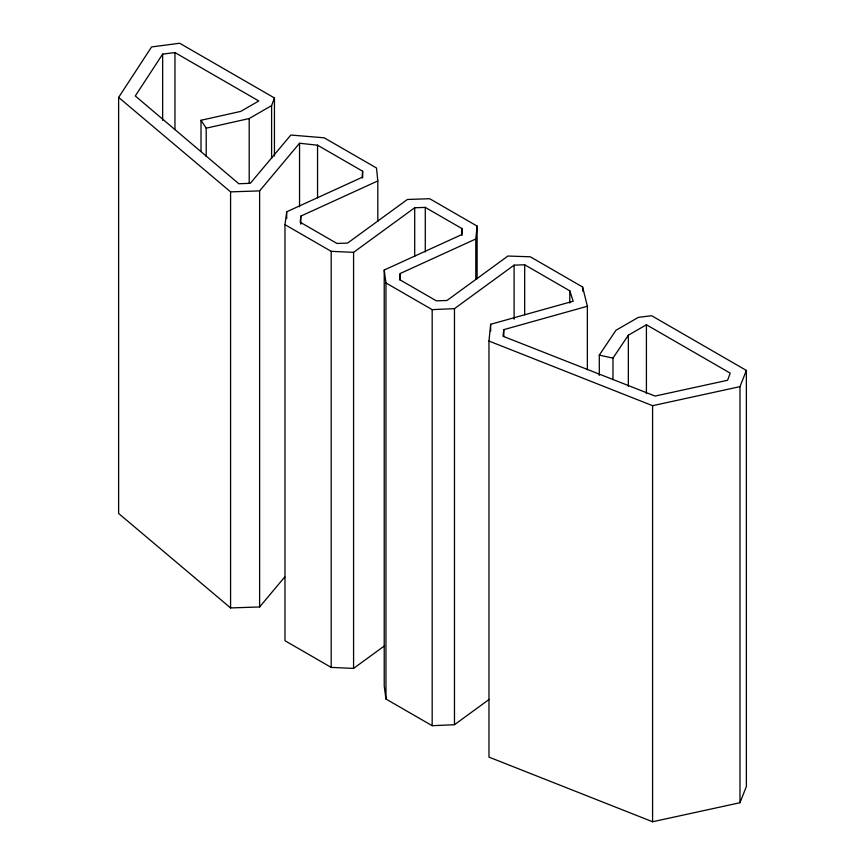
<?xml version="1.0" encoding="UTF-8"?>
<svg xmlns="http://www.w3.org/2000/svg" width="865" height="865" viewBox="0 0 865 865"><rect width="100%" height="100%" fill="white"/><g stroke="black" fill="none" stroke-linecap="round" stroke-linejoin="round"><path stroke-width="1.3" d="M201.015 151.343L201.015 120.278L240.719 111.401L258.786 100.967L174.968 52.581L162.642 54.106L135.297 95.961L238.848 183.758L250.331 183.294L290.835 135.048L324.18 137.805L376.513 168.015L377.81 180.936L300.825 216.109L300.209 222.229L336.982 243.454L347.568 243.097L407.393 199.469L429.689 198.723L477.102 226.089L477.102 278.768M274.443 156.046L274.443 97.961L179.682 43.25L151.591 46.937L118.624 97.399L118.624 513.464L230.577 607.933L259.619 606.96L259.619 190.895L299.55 143.244L317.552 145.201L362.662 171.238L362.046 177.357L286.704 211.784L284.974 224.651L284.974 640.716L331.187 667.402L353.58 668.407L384.136 646.112M477.102 226.089L475.804 238.967L400.225 273.502L399.608 279.611L436.382 300.847L446.967 300.49L507.906 256.04L530.277 256.786L582.61 287.007L587.367 306.253L587.367 369.744M284.974 224.651L331.187 251.337L353.58 252.342L414.703 207.751L425.288 207.405L462.061 228.63L461.445 234.739L384.222 270.031L384.222 686.096L385.963 699.028L432.176 725.703L454.471 724.708L489.168 699.396M599.294 375.388L599.294 355.115L615.945 330.3L638.359 317.358L651.626 315.714L746.376 370.425L746.376 786.49L739.986 802.72L652.588 821.75L488.963 757.113L488.963 341.048L490.65 324.278L573.181 301.225L569.797 290.835L524.687 264.787L514.102 265.144L454.471 308.643L432.176 309.638L385.963 282.963L384.222 270.031M587.367 306.253L503.819 329.641L503.008 336.269L655.086 396.062L727.573 380.276L730.222 373.15L646.415 324.764L628.347 335.188L612.971 358.121L612.971 379.735M271.599 158.306L271.599 105.617L274.443 97.961M739.986 802.72L739.986 386.644L746.376 370.425M259.619 606.96L284.79 576.923M201.015 120.278L206.205 128.171L249.196 118.548L271.599 105.617M488.963 341.048L652.588 405.685L739.986 386.644M118.624 97.399L230.577 191.868L259.619 190.895M599.294 355.115L612.971 358.121M652.588 405.685L652.588 821.75M646.415 324.764L646.415 393.651M628.347 335.188L628.347 386.525M582.61 287.007L582.61 291.062M569.797 290.835L569.797 302.988M524.687 264.787L524.687 314.774M514.102 265.144L514.102 319.174M503.819 329.641L503.819 336.399M490.65 324.278L490.65 331.036M475.804 238.967L475.804 279.492M462.061 228.63L462.061 235.388M454.471 308.643L454.471 724.708M432.176 309.638L432.176 725.703M425.288 207.405L425.288 251.985M414.703 207.751L414.703 256.386M400.225 273.502L400.225 280.249M385.963 282.963L385.963 699.028M377.81 180.936L377.81 221.462M362.662 171.238L362.662 177.995M353.58 252.342L353.58 668.407M331.187 251.337L331.187 667.402M317.552 145.201L317.552 197.88M300.825 216.109L300.825 224.219M299.55 143.244L299.55 206.735M286.704 211.784L286.704 218.531M249.196 118.548L249.196 183.391M230.577 191.868L230.577 607.933M206.205 128.171L206.205 156.533M174.968 52.581L174.968 129.577M162.642 54.106L162.642 120.3"/></g></svg>
